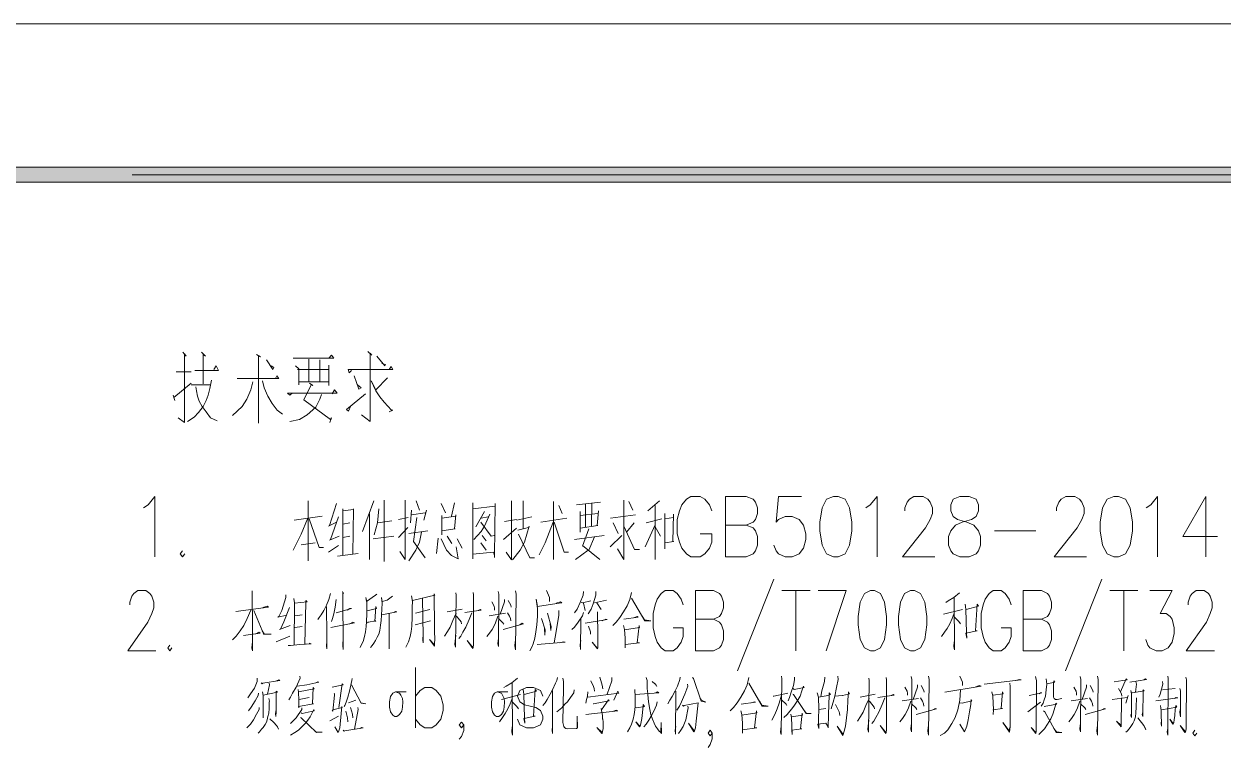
# Model space of a CAD drawing. Header units: millimetres. Extents: x 0 to 829, y 0 to 586.
# Drawn here: x 615 to 693.4, y 537.8 to 585.6 of the extents above; entities that cross this region are included whole.
import ezdxf

# ---------------------------------------------------------------- set-up
doc = ezdxf.new("R2010")
doc.units = ezdxf.units.MM

msp = doc.modelspace()

# ---------------------------------------------------------------- hatches: boundary and pattern name
h = msp.add_hatch(color=0)
h.dxf.hatch_style = 2
h.paths.add_polyline_path([(819.788528, 576.266028), (818.80075, 575.281778), (25.142472, 575.281778), (24.154694, 576.266028)])

# ---------------------------------------------------------------- linework, layer by layer
at = {"color": 0, "lineweight": 0}
for points in [[(0, 0), (0, 585.632278), (829.154778, 585.632278), (829.154778, 0)], [(819.788528, 576.266028), (818.80075, 575.281778), (25.142472, 575.281778), (24.154694, 576.266028)], [(667.903583, 554.743056), (667.452028, 554.556083), (667.152167, 553.991639), (667.000472, 553.05325), (667.000472, 552.492333), (667.152167, 551.550417), (667.452028, 550.9895), (667.903583, 550.799), (668.203444, 550.799), (668.655, 550.9895), (668.954861, 551.550417), (669.103028, 552.492333), (669.103028, 553.05325), (668.954861, 553.991639), (668.655, 554.556083), (668.203444, 554.743056)], [(676.165639, 554.743056), (675.714083, 554.556083), (675.565917, 554.182139), (675.565917, 553.804667), (675.714083, 553.430722), (676.013944, 553.240222), (676.617194, 553.05325), (677.06875, 552.866278), (677.368611, 552.492333), (677.516778, 552.114861), (677.516778, 551.550417), (677.368611, 551.176472), (677.216917, 550.9895), (676.765361, 550.799), (676.165639, 550.799), (675.714083, 550.9895), (675.565917, 551.176472), (675.414222, 551.550417), (675.414222, 552.114861), (675.565917, 552.492333), (675.865778, 552.866278), (676.317333, 553.05325), (676.917056, 553.240222), (677.216917, 553.430722), (677.368611, 553.804667), (677.368611, 554.182139), (677.216917, 554.556083), (676.765361, 554.743056)], [(686.230389, 554.743056), (685.778833, 554.556083), (685.478972, 553.991639), (685.330806, 553.05325), (685.330806, 552.492333), (685.478972, 551.550417), (685.778833, 550.9895), (686.230389, 550.799), (686.53025, 550.799), (686.981806, 550.9895), (687.281667, 551.550417), (687.433361, 552.492333), (687.433361, 553.05325), (687.281667, 553.991639), (686.981806, 554.556083), (686.53025, 554.743056)], [(670.313056, 548.587083), (669.917944, 548.400111), (669.653361, 547.835667), (669.522833, 546.897278), (669.522833, 546.336361), (669.653361, 545.394444), (669.917944, 544.833528), (670.313056, 544.643028), (670.574111, 544.643028), (670.969222, 544.833528), (671.233806, 545.394444), (671.364333, 546.336361), (671.364333, 546.897278), (671.233806, 547.835667), (670.969222, 548.400111), (670.574111, 548.587083)], [(672.94125, 548.587083), (672.546139, 548.400111), (672.285083, 547.835667), (672.151028, 546.897278), (672.151028, 546.336361), (672.285083, 545.394444), (672.546139, 544.833528), (672.94125, 544.643028), (673.205833, 544.643028), (673.597417, 544.833528), (673.862, 545.394444), (673.992528, 546.336361), (673.992528, 546.897278), (673.862, 547.835667), (673.597417, 548.400111), (673.205833, 548.587083)]]:
    msp.add_lwpolyline(points, close=True, dxfattribs=at)
for points in [[(622.070694, 575.772139), (769.958667, 575.772139)], [(625.383278, 564.16575), (625.605528, 563.918806), (625.492639, 564.066972), (625.492639, 559.579639), (625.086944, 559.875972)], [(626.603889, 564.16575), (626.861417, 563.918806), (626.71325, 564.017583), (626.71325, 562.094944)], [(637.472972, 564.215139), (637.7305, 563.968194), (637.621139, 564.116361), (637.621139, 559.629028), (637.067278, 560.073528)], [(630.188111, 564.017583), (630.449167, 563.869417), (630.336278, 563.918806), (630.336278, 559.53025), (630.336278, 562.440667), (628.932222, 562.440667), (631.66625, 562.440667), (631.521611, 562.634694), (631.447528, 562.440667)], [(630.854861, 563.671861), (631.260556, 563.029806), (631.334639, 563.177972), (631.151194, 563.27675)], [(632.590528, 563.770639), (635.254, 563.770639), (635.105833, 563.968194), (634.922389, 563.770639)], [(632.738694, 563.27675), (632.960944, 563.079194), (632.960944, 562.045556), (632.960944, 562.243111), (634.922389, 562.243111), (634.922389, 561.996167), (634.922389, 563.326139), (634.922389, 563.029806), (632.886861, 563.029806), (633.627694, 563.029806), (633.627694, 563.72125), (633.627694, 562.243111), (634.329722, 562.243111), (634.329722, 563.671861)], [(638.065639, 563.918806), (638.580694, 563.27675), (638.6195, 563.375528), (638.39725, 563.424917)], [(624.938778, 562.881639), (625.937139, 562.881639)], [(626.159389, 562.980417), (627.711611, 562.980417), (627.563444, 563.27675), (627.415278, 563.029806)], [(636.400528, 562.980417), (636.252361, 562.83225), (636.178278, 563.029806), (639.099278, 563.029806), (638.989917, 563.227361), (638.877028, 563.029806)], [(636.583972, 562.634694), (636.880306, 561.749222), (637.028472, 561.848), (636.806222, 562.045556)], [(624.755333, 561.354111), (624.864694, 561.008389), (624.790611, 561.205944), (625.937139, 562.144333)], [(627.267111, 562.341889), (627.15775, 561.798611), (627.044861, 561.354111), (626.900222, 561.008389), (626.71325, 560.616806), (626.416917, 560.221694), (626.120583, 559.925361), (625.679611, 559.629028)], [(625.937139, 562.045556), (627.193028, 562.045556)], [(626.233472, 561.897389), (626.26875, 561.650444), (626.342833, 561.304722), (626.455722, 560.959), (626.639167, 560.616806), (626.900222, 560.271083), (627.193028, 559.875972), (627.637528, 559.678417)], [(629.965861, 562.243111), (629.817694, 561.699833), (629.560167, 561.107167), (629.263833, 560.616806), (628.635889, 560.024139)], [(630.597333, 562.2925), (630.706694, 561.848), (630.928944, 561.304722), (631.225278, 560.810833), (631.556889, 560.369861), (631.8885, 560.122917)], [(633.662972, 562.144333), (633.885222, 561.996167), (633.775861, 562.045556), (633.296083, 561.057778), (635.03175, 559.777194), (635.105833, 559.875972), (634.996472, 559.579639)], [(638.767667, 562.490056), (637.991556, 561.699833), (637.695222, 562.2925), (637.991556, 561.650444), (638.249083, 561.255333), (638.545417, 560.909611), (639.025194, 560.369861), (639.099278, 560.369861), (638.877028, 560.271083)], [(632.519972, 561.502278), (632.371806, 561.354111), (632.223639, 561.502278), (635.47625, 561.502278), (635.292806, 561.699833), (635.144639, 561.452889)], [(634.439083, 561.4035), (634.329722, 561.107167), (634.072194, 560.567417), (633.514806, 560.073528), (632.99975, 559.777194), (632.371806, 559.629028)], [(636.361722, 560.666194), (636.217083, 560.320472), (636.068917, 560.41925), (637.324806, 561.452889)], [(622.808, 553.991639), (623.111389, 554.182139), (623.559417, 554.743056), (623.559417, 550.799)], [(633.57125, 554.453778), (633.57125, 550.537944)], [(635.416278, 554.280917), (634.964722, 552.845111)], [(637.853972, 554.453778), (637.120194, 552.453528)], [(638.548944, 554.496111), (638.548944, 550.495611)], [(639.907139, 554.496111), (639.907139, 550.626139), (639.557889, 551.14825)], [(640.637389, 554.453778), (640.845528, 553.847)], [(642.27075, 554.280917), (642.549444, 553.670611)], [(643.142111, 554.32325), (642.933972, 553.455417)], [(644.323917, 554.32325), (644.323917, 550.668472)], [(644.323917, 554.280917), (644.323917, 550.844861)], [(645.787944, 554.108056), (644.323917, 553.931667)], [(645.752667, 550.887194), (645.787944, 554.280917)], [(646.863917, 554.453778), (646.863917, 550.583806), (646.518194, 551.105917)], [(647.629444, 554.453778), (647.629444, 552.626389)], [(649.615583, 550.626139), (649.615583, 554.411444)], [(649.961306, 554.150389), (650.169444, 553.628278)], [(651.111361, 554.192722), (652.677694, 554.365583)], [(651.7005, 552.756917), (651.7005, 554.235056)], [(652.120306, 554.280917), (652.085028, 552.802778)], [(654.20875, 554.496111), (654.20875, 550.626139), (653.788944, 551.321111)], [(654.519194, 554.411444), (654.797889, 553.847)], [(655.771556, 553.801139), (656.537083, 554.453778)], [(656.258389, 554.150389), (656.258389, 550.626139)], [(659.941389, 553.804667), (659.789694, 554.182139), (659.489833, 554.556083), (659.189972, 554.743056), (658.586722, 554.743056), (658.286861, 554.556083), (657.987, 554.182139), (657.835306, 553.804667), (657.687139, 553.240222), (657.687139, 552.301833), (657.835306, 551.740917), (657.987, 551.363444), (658.286861, 550.9895), (658.586722, 550.799), (659.189972, 550.799), (659.489833, 550.9895), (659.789694, 551.363444), (659.941389, 551.740917), (659.941389, 552.301833), (659.189972, 552.301833)], [(660.840972, 550.799), (660.840972, 554.743056), (662.192111, 554.743056), (662.643667, 554.556083), (662.795361, 554.369111), (662.943528, 553.991639), (662.943528, 553.617694), (662.795361, 553.240222), (662.643667, 553.05325), (662.192111, 552.866278)], [(665.801028, 554.743056), (664.298194, 554.743056), (664.1465, 553.05325), (664.298194, 553.240222), (664.746222, 553.430722), (665.197778, 553.430722), (665.649333, 553.240222), (665.949194, 552.866278), (666.100889, 552.301833), (666.100889, 551.927889), (665.949194, 551.363444), (665.649333, 550.9895), (665.197778, 550.799), (664.746222, 550.799), (664.298194, 550.9895), (664.1465, 551.176472), (663.998333, 551.550417)], [(670.006139, 553.991639), (670.306, 554.182139), (670.757556, 554.743056), (670.757556, 550.799)], [(672.56025, 553.804667), (672.56025, 553.991639), (672.711944, 554.369111), (672.860111, 554.556083), (673.159972, 554.743056), (673.763222, 554.743056), (674.063083, 554.556083), (674.21125, 554.369111), (674.362944, 553.991639), (674.362944, 553.617694), (674.21125, 553.240222), (673.911389, 552.679306), (672.408556, 550.799), (674.514639, 550.799)], [(682.476833, 553.804667), (682.476833, 553.991639), (682.625, 554.369111), (682.776694, 554.556083), (683.076556, 554.743056), (683.676278, 554.743056), (683.976139, 554.556083), (684.127833, 554.369111), (684.279528, 553.991639), (684.279528, 553.617694), (684.127833, 553.240222), (683.827972, 552.679306), (682.325139, 550.799), (684.427694, 550.799)], [(688.332944, 553.991639), (688.636333, 554.182139), (689.084361, 554.743056), (689.084361, 550.799)], [(692.241722, 554.743056), (690.738889, 552.114861), (692.993139, 552.114861)], [(692.241722, 554.743056), (692.241722, 550.799)], [(633.535972, 553.279028), (633.119694, 552.280667), (632.597583, 551.236444)], [(632.668139, 553.194361), (634.477889, 553.455417)], [(633.641806, 553.279028), (634.3015, 551.409306), (634.580194, 551.409306)], [(635.557389, 553.409556), (635.035278, 551.931417)], [(635.832556, 553.931667), (635.832556, 550.887194)], [(636.531056, 553.889333), (635.832556, 553.801139)], [(636.495778, 550.975389), (636.531056, 553.931667)], [(637.575278, 553.628278), (637.575278, 550.626139)], [(638.199694, 553.931667), (638.097389, 553.017972), (637.885722, 552.234806)], [(639.487333, 553.236694), (640.115278, 553.367222)], [(640.323417, 553.847), (640.252861, 553.017972)], [(640.323417, 553.540083), (641.226528, 553.670611)], [(640.672667, 553.367222), (640.461, 551.800889), (641.226528, 550.714333)], [(641.297083, 553.847), (641.124222, 553.194361)], [(642.306028, 553.49775), (642.306028, 552.234806)], [(642.306028, 553.324889), (643.212667, 553.455417)], [(643.212667, 553.540083), (643.142111, 552.626389)], [(645.089444, 553.758806), (644.532056, 552.756917)], [(644.881306, 552.453528), (645.089444, 552.802778), (645.438694, 553.585944)], [(644.881306, 553.324889), (645.332861, 553.409556)], [(646.412361, 553.106167), (647.177889, 553.236694)], [(647.213167, 553.194361), (648.186833, 553.409556)], [(648.7795, 553.063833), (650.483417, 553.324889)], [(651.354778, 553.758806), (651.354778, 552.411194)], [(651.354778, 553.49775), (652.501306, 553.628278)], [(652.536583, 553.801139), (652.466028, 552.845111)], [(653.337389, 553.324889), (654.974278, 553.540083)], [(656.678194, 553.279028), (655.66925, 553.017972)], [(656.886333, 553.628278), (656.886333, 551.321111)], [(657.443722, 553.367222), (656.886333, 553.279028)], [(657.408444, 551.800889), (657.443722, 553.585944)], [(634.894167, 552.802778), (635.416278, 553.063833)], [(635.832556, 552.933306), (636.287639, 553.017972)], [(638.129139, 553.017972), (639.035778, 553.1485)], [(639.487333, 552.061944), (640.08, 552.714583)], [(640.150556, 552.323), (641.402917, 552.495861)], [(640.983111, 552.411194), (640.845528, 551.758556), (640.602111, 551.236444), (640.150556, 550.537944)], [(643.177389, 552.626389), (642.306028, 552.495861)], [(644.394472, 551.931417), (644.881306, 552.453528)], [(644.846028, 553.063833), (645.541, 552.150139), (645.717389, 552.192472)], [(646.341806, 551.931417), (647.177889, 552.67225)], [(648.013972, 552.802778), (647.7, 551.758556), (647.421306, 551.236444), (646.934472, 550.583806)], [(647.283722, 552.541722), (647.978694, 552.714583)], [(649.580306, 553.063833), (649.058194, 551.712694), (648.673667, 550.929528)], [(650.310556, 551.105917), (649.647333, 553.063833)], [(652.501306, 552.845111), (651.354778, 552.67225)], [(651.912167, 552.626389), (651.492361, 551.4975)], [(653.824222, 552.323), (653.51025, 553.017972)], [(654.20875, 552.802778), (654.903722, 551.278778), (655.217694, 551.278778)], [(654.868444, 553.017972), (654.381611, 552.411194)], [(655.598694, 551.451639), (656.258389, 552.887444)], [(656.258389, 552.756917), (656.607639, 552.150139)], [(660.840972, 552.866278), (662.192111, 552.866278), (662.643667, 552.679306), (662.795361, 552.492333), (662.943528, 552.114861), (662.943528, 551.550417), (662.795361, 551.176472), (662.643667, 550.9895), (662.192111, 550.799), (660.840972, 550.799)], [(678.419889, 552.492333), (681.122167, 552.492333)], [(633.119694, 551.582167), (634.026333, 551.712694)], [(635.589139, 552.150139), (634.964722, 551.889083)], [(636.287639, 552.150139), (635.832556, 552.061944)], [(637.818694, 551.97375), (639.173361, 552.150139)], [(642.062611, 552.019611), (641.956778, 551.017722)], [(642.27075, 551.97375), (642.62, 551.236444), (642.933972, 550.887194), (643.385528, 550.668472), (643.244417, 551.451639)], [(642.655278, 552.150139), (642.96925, 551.670361)], [(643.314972, 551.97375), (643.628944, 551.366972)], [(644.846028, 551.712694), (645.195278, 551.236444)], [(644.951861, 552.192472), (645.195278, 551.843222)], [(647.319, 552.280667), (648.04925, 550.714333), (648.359694, 550.714333)], [(650.97025, 551.931417), (652.921111, 552.192472)], [(652.293167, 552.104278), (651.912167, 551.236444)], [(653.302111, 551.451639), (654.067639, 552.192472)], [(656.886333, 551.712694), (657.479, 551.800889)], [(625.362111, 551.176472), (625.213944, 550.9895), (625.362111, 550.799), (625.513806, 550.9895)], [(634.894167, 551.105917), (635.557389, 551.539833)], [(635.486833, 550.844861), (636.845028, 551.017722)], [(644.323917, 550.975389), (645.682111, 551.105917)], [(645.752667, 550.756667), (645.752667, 550.887194), (645.682111, 551.105917)], [(650.310556, 551.105917), (650.58925, 551.105917)], [(651.876889, 551.236444), (651.040806, 550.626139)], [(651.492361, 551.539833), (652.642417, 550.626139)], [(664.001861, 549.3385), (661.634722, 543.330694)], [(685.429583, 549.3385), (683.062444, 543.330694)], [(621.915472, 547.648694), (621.915472, 547.835667), (622.046, 548.213139), (622.176528, 548.400111), (622.441111, 548.587083), (622.96675, 548.587083), (623.231333, 548.400111), (623.361861, 548.213139), (623.492389, 547.835667), (623.492389, 547.461722), (623.361861, 547.08425), (623.097278, 546.523333), (621.784944, 544.643028), (623.622917, 544.643028)], [(629.923528, 548.558861), (629.944694, 546.011806), (629.944694, 544.643028), (629.902361, 544.83), (629.944694, 545.235694)], [(635.811389, 548.527111), (635.878417, 548.403639), (635.836083, 548.463611), (635.85725, 544.738278), (635.836083, 545.016972), (635.85725, 545.482639)], [(645.9855, 548.527111), (646.027833, 548.340139), (646.006667, 544.92525), (645.964333, 545.108694), (646.006667, 545.482639)], [(647.117917, 548.558861), (647.16025, 548.340139), (647.117917, 544.706528), (647.072056, 544.985222), (647.117917, 545.359167)], [(649.139333, 548.587083), (649.333361, 548.121417), (649.354528, 547.874472)], [(651.5735, 548.527111), (651.548806, 548.276639), (651.354778, 547.810972), (651.16075, 547.377056), (650.984361, 547.130111)], [(652.377833, 548.527111), (652.377833, 548.276639), (652.201444, 547.71925), (652.070917, 547.377056), (651.876889, 547.066611)], [(658.085778, 547.648694), (657.95525, 548.026167), (657.694194, 548.400111), (657.429611, 548.587083), (656.903972, 548.587083), (656.639389, 548.400111), (656.378333, 548.026167), (656.247806, 547.648694), (656.11375, 547.08425), (656.11375, 546.145861), (656.247806, 545.584944), (656.378333, 545.207472), (656.639389, 544.833528), (656.903972, 544.643028), (657.429611, 544.643028), (657.694194, 544.833528), (657.95525, 545.207472), (658.085778, 545.584944), (658.085778, 546.145861), (657.429611, 546.145861)], [(658.876, 544.643028), (658.876, 548.587083), (660.057806, 548.587083), (660.452917, 548.400111), (660.583444, 548.213139), (660.7175, 547.835667), (660.7175, 547.461722), (660.583444, 547.08425), (660.452917, 546.897278), (660.057806, 546.710306)], [(664.5275, 548.587083), (666.369, 548.587083)], [(665.44825, 548.587083), (665.44825, 544.643028)], [(666.894639, 548.587083), (668.736139, 548.587083), (667.420278, 544.643028)], [(679.5135, 547.648694), (679.382972, 548.026167), (679.118389, 548.400111), (678.857333, 548.587083), (678.331694, 548.587083), (678.067111, 548.400111), (677.806056, 548.026167), (677.675528, 547.648694), (677.541472, 547.08425), (677.541472, 546.145861), (677.675528, 545.584944), (677.806056, 545.207472), (678.067111, 544.833528), (678.331694, 544.643028), (678.857333, 544.643028), (679.118389, 544.833528), (679.382972, 545.207472), (679.5135, 545.584944), (679.5135, 546.145861), (678.857333, 546.145861)], [(680.303722, 544.643028), (680.303722, 548.587083), (681.485528, 548.587083), (681.880639, 548.400111), (682.011167, 548.213139), (682.141694, 547.835667), (682.141694, 547.461722), (682.011167, 547.08425), (681.880639, 546.897278), (681.485528, 546.710306)], [(685.955222, 548.587083), (687.796722, 548.587083)], [(686.875972, 548.587083), (686.875972, 544.643028)], [(688.583417, 548.587083), (690.029806, 548.587083), (689.243111, 547.08425), (689.634694, 547.08425), (689.899278, 546.897278), (690.029806, 546.710306), (690.160333, 546.145861), (690.160333, 545.771917), (690.029806, 545.207472), (689.76875, 544.833528), (689.373639, 544.643028), (688.978528, 544.643028), (688.583417, 544.833528), (688.452889, 545.0205), (688.322361, 545.394444)], [(691.081083, 547.648694), (691.081083, 547.835667), (691.215139, 548.213139), (691.345667, 548.400111), (691.606722, 548.587083), (692.132361, 548.587083), (692.396944, 548.400111), (692.527472, 548.213139), (692.658, 547.835667), (692.658, 547.461722), (692.527472, 547.08425), (692.266417, 546.523333), (690.950556, 544.643028), (692.792056, 544.643028)], [(632.117806, 548.308389), (632.117806, 548.121417), (631.85675, 547.285333), (631.662722, 546.879639), (631.595694, 546.847889), (632.181306, 546.974889)], [(632.639917, 548.061444), (632.68225, 547.779222), (632.661083, 545.016972)], [(632.68225, 547.751), (633.50775, 547.842722), (633.423083, 547.934444), (633.423083, 547.779222), (633.356056, 545.108694)], [(635.03175, 548.403639), (634.922389, 547.997944), (634.770694, 547.624), (634.594306, 547.285333), (634.421444, 547.003111), (634.290917, 546.819667), (634.20625, 546.692667)], [(635.398639, 547.997944), (635.335139, 547.500528), (635.246944, 547.066611), (635.162278, 546.756167), (635.09525, 546.569194)], [(638.051528, 548.340139), (637.963333, 548.276639), (637.377722, 547.874472), (637.335389, 548.121417), (637.398889, 547.874472), (637.398889, 547.066611), (637.377722, 546.569194), (637.356556, 546.227), (637.314222, 545.888333), (637.247194, 545.577889), (637.159, 545.263917), (637.053167, 545.048722), (636.964972, 544.86175)], [(639.074583, 548.216667), (638.725333, 547.966194), (638.400778, 547.874472), (638.354917, 548.121417), (638.400778, 547.751), (638.379611, 547.377056), (638.354917, 546.974889), (638.33375, 546.632694), (638.291417, 546.32225), (638.249083, 545.980056), (638.182056, 545.733111), (638.072694, 545.546139), (637.963333, 545.327417), (637.8575, 545.140444), (637.748139, 544.985222), (637.638778, 544.86175)], [(640.334, 548.244889), (640.401028, 547.874472), (640.376333, 547.500528), (640.376333, 546.847889), (640.355167, 546.25875), (640.312833, 545.916556), (640.245806, 545.577889), (640.139972, 545.235694), (640.051778, 545.048722), (639.963583, 544.8935)], [(640.401028, 547.934444), (641.854472, 548.276639), (641.812139, 548.371889), (641.812139, 547.906222), (641.833306, 546.632694), (641.833306, 545.980056), (641.833306, 545.888333), (641.854472, 545.419139), (641.833306, 545.108694), (641.833306, 544.953472), (641.50875, 545.390917), (641.812139, 545.048722)], [(641.050139, 548.061444), (641.096, 545.606111), (641.096, 545.172194), (641.074833, 545.359167), (641.096, 545.733111)], [(643.226778, 548.431861), (643.247944, 548.276639), (643.202083, 544.8935), (643.15975, 545.080472), (643.226778, 545.669611)], [(644.355667, 548.463611), (644.376833, 548.308389), (644.376833, 545.048722), (644.355667, 544.86175), (644.3345, 544.79825), (643.964083, 545.327417), (644.3345, 544.86175)], [(645.57275, 547.842722), (645.724444, 547.564028), (645.745611, 547.440556), (645.745611, 547.313556)], [(646.39825, 547.997944), (646.39825, 547.842722), (646.116028, 547.034861)], [(646.638139, 547.934444), (646.811, 547.624), (646.832167, 547.500528)], [(649.788444, 547.751), (650.070667, 547.842722), (650.158861, 547.779222), (650.116528, 547.779222), (648.550194, 547.532278), (648.465528, 548.029694), (648.550194, 547.408806), (648.550194, 546.911389), (648.507861, 546.354), (648.440833, 545.888333), (648.377333, 545.482639), (648.267972, 545.108694), (648.158611, 544.83), (648.04925, 544.643028)], [(651.418278, 547.810972), (651.506472, 547.779222), (652.04975, 547.906222)], [(651.5735, 547.751), (651.679333, 547.285333)], [(652.289639, 547.779222), (653.072806, 547.966194)], [(652.441333, 547.779222), (652.723556, 547.345306)], [(654.702639, 548.463611), (654.593278, 547.997944), (654.420417, 547.595778), (654.180528, 547.190083), (653.940639, 546.819667), (653.70075, 546.509222), (653.485556, 546.2905)], [(654.702639, 548.089667), (655.570472, 546.600944), (655.962056, 546.600944), (655.549306, 546.664444), (655.397611, 546.911389)], [(676.130361, 548.431861), (675.759944, 548.121417), (675.389528, 547.906222), (675.237833, 547.810972)], [(675.781111, 548.121417), (675.802278, 544.706528), (675.759944, 544.92525), (675.781111, 545.235694)], [(629.835333, 547.313556), (629.595444, 546.756167), (629.38025, 546.2905), (629.140361, 545.948306), (628.858139, 545.606111), (628.61825, 545.359167)], [(628.836972, 547.221833), (630.988917, 547.500528), (630.900722, 547.564028), (630.6185, 547.468778)], [(630.032889, 547.285333), (630.682, 545.701361), (631.161778, 545.733111), (630.706694, 545.761333), (630.576167, 545.948306)], [(632.357694, 547.468778), (631.987278, 546.537444), (631.768556, 546.071778), (631.705056, 546.043556), (632.400028, 546.2905)], [(633.183194, 547.003111), (632.703417, 546.943139)], [(634.770694, 547.532278), (634.791861, 545.669611), (634.791861, 545.140444), (634.791861, 544.770028), (634.770694, 544.953472), (634.791861, 545.295667)], [(635.398639, 547.130111), (636.400528, 547.408806), (636.291167, 547.408806), (636.118306, 547.313556)], [(637.44475, 546.477472), (637.487083, 546.509222), (637.988028, 546.600944), (637.921, 546.569194), (637.988028, 547.532278), (638.030361, 547.408806), (637.420056, 547.253583)], [(638.379611, 547.003111), (639.356806, 547.190083), (639.289778, 547.221833), (639.183944, 547.158333)], [(638.877028, 547.066611), (638.877028, 544.770028), (638.855861, 544.92525), (638.877028, 545.172194)], [(641.529917, 547.345306), (640.595056, 547.098361)], [(643.247944, 547.098361), (643.029222, 546.632694), (642.856361, 546.198778), (642.6835, 545.916556), (642.485944, 545.606111)], [(642.658806, 547.190083), (643.639528, 547.377056)], [(643.269111, 546.911389), (643.5725, 546.537444), (643.593667, 546.413972)], [(644.267472, 547.130111), (644.094611, 546.692667), (643.875889, 546.198778), (643.681861, 545.856583), (643.551333, 545.606111), (643.420806, 545.450889)], [(643.812389, 547.158333), (644.877778, 547.313556), (644.81075, 547.345306), (644.680222, 547.285333)], [(645.964333, 546.911389), (645.791472, 546.413972), (645.593917, 546.043556), (645.421056, 545.793083), (645.248194, 545.577889)], [(645.399889, 546.943139), (646.465278, 547.098361)], [(646.595806, 547.130111), (646.726333, 546.911389), (646.789833, 546.756167), (646.811, 546.600944)], [(649.224, 547.098361), (649.442722, 546.227), (649.421556, 545.980056), (649.396861, 546.413972)], [(649.943667, 547.285333), (649.943667, 546.974889), (649.788444, 545.916556), (649.657917, 545.172194)], [(651.5735, 547.158333), (651.506472, 546.943139), (651.22425, 546.509222), (650.984361, 546.198778), (650.8115, 546.043556)], [(652.483667, 547.190083), (652.508361, 545.606111), (652.508361, 545.080472), (652.508361, 544.83), (652.483667, 544.770028), (652.137944, 545.203944), (652.483667, 544.79825)], [(675.781111, 547.098361), (675.650583, 546.756167), (675.498889, 546.413972), (675.326028, 546.103528), (675.149639, 545.856583), (674.955611, 545.577889)], [(676.324389, 547.345306), (675.086139, 547.034861)], [(676.49725, 547.6875), (676.543111, 547.377056), (676.585444, 545.824833), (676.606611, 545.482639), (676.543111, 545.793083), (677.280417, 545.948306), (677.171056, 545.948306), (677.280417, 547.6875), (677.368611, 547.564028), (676.564278, 547.345306)], [(632.703417, 546.167028), (633.183194, 546.227)], [(635.052917, 546.167028), (636.594556, 546.477472), (636.485194, 546.509222), (636.291167, 546.413972)], [(640.573889, 546.354), (641.57225, 546.600944)], [(646.006667, 546.756167), (646.288889, 546.477472), (646.355917, 546.382222)], [(646.313583, 546.043556), (647.6365, 546.413972), (647.551833, 546.445722), (647.400139, 546.354)], [(648.81125, 546.756167), (649.051139, 546.011806), (649.029972, 545.669611), (649.008806, 546.103528)], [(651.397111, 546.724417), (651.375944, 544.738278), (651.354778, 545.048722), (651.397111, 545.327417)], [(651.679333, 546.445722), (653.115139, 546.692667), (653.026944, 546.724417), (652.790583, 546.600944)], [(651.898056, 546.25875), (652.028583, 545.888333), (652.028583, 545.733111)], [(654.180528, 546.2905), (654.244028, 546.043556), (654.289889, 545.482639), (654.289889, 544.83), (654.289889, 545.048722), (655.22475, 545.172194), (655.073056, 545.172194), (655.203583, 546.2905), (655.22475, 546.167028), (654.244028, 546.011806)], [(654.201694, 546.724417), (655.136556, 546.847889), (655.073056, 546.879639), (654.896667, 546.819667)], [(658.876, 546.710306), (660.057806, 546.710306), (660.452917, 546.523333), (660.583444, 546.336361), (660.7175, 545.958889), (660.7175, 545.394444), (660.583444, 545.0205), (660.452917, 544.833528), (660.057806, 544.643028), (658.876, 544.643028)], [(675.802278, 546.847889), (676.0845, 546.569194), (676.193861, 546.413972)], [(680.303722, 546.710306), (681.485528, 546.710306), (681.880639, 546.523333), (682.011167, 546.336361), (682.141694, 545.958889), (682.141694, 545.394444), (682.011167, 545.0205), (681.880639, 544.833528), (681.485528, 544.643028), (680.303722, 544.643028)], [(629.355556, 545.637861), (630.445639, 545.793083), (630.357444, 545.856583), (630.159889, 545.761333)], [(631.486333, 545.235694), (632.378861, 545.606111)], [(624.543667, 545.0205), (624.413139, 544.833528), (624.543667, 544.643028), (624.674194, 544.833528)], [(632.2695, 544.985222), (632.421194, 544.985222), (633.0315, 545.048722), (633.768806, 545.108694), (633.659444, 545.140444), (633.638278, 545.108694), (633.486583, 545.080472)], [(648.529028, 545.048722), (650.377583, 545.203944), (650.268222, 545.235694), (650.007167, 545.172194)], [(633.035028, 542.992028), (633.056194, 542.865028), (632.795139, 542.275889), (632.55525, 541.873722), (632.424722, 541.62325), (632.318889, 541.436278)], [(640.595056, 539.615944), (640.595056, 543.56)], [(664.499278, 542.992028), (664.520444, 542.805056), (664.474583, 539.171444), (664.43225, 539.326667), (664.474583, 539.728833)], [(668.192861, 542.992028), (668.214028, 542.773306), (668.104667, 542.244139), (667.998833, 541.68675), (667.889472, 541.281056), (667.801278, 541.002361), (667.758944, 540.847139)], [(674.105417, 542.992028), (674.14775, 542.773306), (674.105417, 539.139694), (674.063083, 539.418389), (674.105417, 539.792333)], [(676.148, 542.992028), (676.324389, 542.586333), (676.324389, 542.367611)], [(685.147361, 542.992028), (685.189694, 542.773306), (685.147361, 539.139694), (685.105028, 539.418389), (685.147361, 539.792333)], [(689.754639, 542.992028), (689.779333, 542.836806), (689.754639, 539.139694), (689.712306, 539.358417), (689.754639, 539.573611)], [(630.230444, 542.865028), (630.230444, 542.836806), (630.251611, 542.649833), (630.057583, 542.212389), (629.796528, 541.841972), (629.623667, 541.563278)], [(630.4915, 542.554583), (630.558528, 542.494611), (630.600861, 542.522833), (631.72975, 542.709806), (631.66625, 542.741556), (631.514556, 542.681583)], [(631.034778, 542.522833), (631.055944, 542.431111), (630.925417, 541.810222)], [(632.862167, 542.339389), (633.490111, 542.431111), (634.273278, 542.586333), (634.209778, 542.618083), (634.07925, 542.554583)], [(632.925667, 542.120667), (632.946833, 541.933694), (632.968, 541.408056), (632.968, 540.910639), (632.946833, 541.002361), (633.927556, 541.189333), (633.860528, 541.189333), (633.902861, 542.244139), (633.969889, 542.152417), (632.946833, 541.965444)], [(635.144639, 542.275889), (635.860778, 542.431111), (635.79375, 542.494611), (635.578556, 540.942389)], [(636.446389, 542.836806), (636.425222, 542.709806), (636.273528, 541.997194), (636.164167, 541.62325), (636.054806, 541.281056), (635.970139, 541.065861), (635.924278, 541.002361)], [(636.404056, 542.431111), (637.035528, 541.221083), (637.338917, 541.189333), (637.010833, 541.252833)], [(640.595056, 541.679694), (640.894917, 542.057167), (641.198306, 542.244139), (641.646333, 542.244139), (641.946194, 542.057167), (642.249583, 541.679694), (642.39775, 541.118778), (642.39775, 540.741306), (642.249583, 540.180389), (641.946194, 539.802917), (641.646333, 539.615944), (641.198306, 539.615944), (640.894917, 539.802917), (640.595056, 540.180389)], [(647.251972, 542.865028), (646.881556, 542.554583), (646.511139, 542.339389), (646.359444, 542.244139)], [(646.902722, 542.554583), (646.923889, 539.139694), (646.881556, 539.358417), (646.902722, 539.668861)], [(648.902972, 541.679694), (648.751278, 542.057167), (648.299722, 542.244139), (647.851694, 542.244139), (647.400139, 542.057167), (647.248444, 541.679694), (647.400139, 541.30575), (647.7, 541.118778), (648.451417, 540.931806), (648.751278, 540.741306), (648.902972, 540.367361), (648.902972, 540.180389), (648.751278, 539.802917), (648.299722, 539.615944), (647.851694, 539.615944), (647.400139, 539.802917), (647.248444, 540.180389)], [(649.859, 542.896778), (649.816667, 542.709806), (649.728472, 542.522833), (649.534444, 542.088917), (649.379222, 541.810222), (649.185194, 541.468028), (649.054667, 541.252833), (648.902972, 541.065861)], [(650.20825, 542.865028), (650.250583, 542.649833), (650.250583, 542.307639), (650.250583, 542.244139), (650.20825, 539.947556), (650.250583, 539.792333), (650.27175, 539.697083), (650.314083, 539.637111), (650.402278, 539.573611), (650.511639, 539.541861), (651.118417, 539.573611), (651.164278, 539.605361), (651.143111, 540.381472), (651.143111, 539.605361)], [(652.053278, 542.681583), (652.229667, 542.307639), (652.272, 542.184167), (652.293167, 541.997194)], [(652.642417, 542.928528), (652.74825, 542.554583), (652.794111, 542.399361), (652.836444, 542.152417)], [(653.422056, 542.896778), (653.422056, 542.681583), (653.118667, 541.810222)], [(655.662194, 542.896778), (655.729222, 542.709806), (655.729222, 542.184167), (655.771556, 541.841972), (655.792722, 541.499778), (655.835056, 541.189333), (655.902083, 540.815389), (655.965583, 540.476722), (656.074944, 540.166278), (656.184306, 539.915806), (656.2725, 539.728833), (656.403028, 539.541861), (656.508861, 539.386639), (656.618222, 539.294917), (656.664083, 539.231417), (656.639389, 539.947556), (656.618222, 539.294917)], [(656.053778, 542.649833), (656.226639, 542.494611), (656.247806, 542.494611), (656.314833, 542.399361), (656.357167, 542.307639)], [(657.881167, 542.928528), (657.856472, 542.773306), (657.704778, 542.339389), (657.553083, 542.028944), (657.359056, 541.655), (657.207361, 541.408056), (657.076833, 541.189333)], [(658.357417, 542.462861), (658.378583, 542.339389), (658.184556, 541.810222), (658.096361, 541.62325), (657.965833, 541.312806), (657.835306, 541.034111), (657.662444, 540.755417)], [(658.6855, 542.896778), (658.749, 542.836806), (659.249944, 541.344556), (659.553333, 541.281056), (659.271111, 541.408056), (659.182917, 541.531528)], [(662.3685, 542.896778), (662.259139, 542.431111), (662.086278, 542.028944), (661.846389, 541.62325), (661.6065, 541.252833), (661.366611, 540.942389), (661.151417, 540.723667)], [(662.3685, 542.522833), (663.236333, 541.034111), (663.627917, 541.034111), (663.215167, 541.097611), (663.063472, 541.344556)], [(665.25775, 542.184167), (665.324778, 542.120667), (665.977417, 542.244139), (665.931556, 542.339389), (665.825722, 542.028944), (665.716361, 541.68675), (665.585833, 541.468028), (665.476472, 541.281056), (665.345944, 541.097611), (665.173083, 540.847139), (665.042556, 540.691917), (664.866167, 540.476722), (664.650972, 540.28975)], [(665.345944, 542.928528), (665.345944, 542.741556), (665.278917, 542.367611), (665.127222, 541.933694), (665.021389, 541.5915), (664.933194, 541.376306)], [(667.346194, 542.928528), (667.303861, 542.649833), (667.148639, 542.028944), (667.063972, 541.655)], [(670.214278, 542.865028), (670.235444, 542.709806), (670.193111, 539.326667), (670.150778, 539.513639), (670.214278, 540.102778)], [(671.346694, 542.896778), (671.367861, 542.741556), (671.367861, 539.481889), (671.346694, 539.294917), (671.322, 539.231417), (670.955111, 539.760583), (671.322, 539.294917)], [(672.563778, 542.275889), (672.715472, 541.997194), (672.736639, 541.873722), (672.736639, 541.746722)], [(672.976528, 542.960278), (673.018861, 542.773306), (672.997694, 539.358417), (672.955361, 539.541861), (672.997694, 539.915806)], [(673.389278, 542.431111), (673.389278, 542.275889), (673.107056, 541.468028)], [(673.629167, 542.367611), (673.802028, 542.057167), (673.823194, 541.933694)], [(675.170806, 541.933694), (677.541472, 542.339389), (677.410944, 542.367611), (677.149889, 542.275889)], [(677.756667, 542.462861), (680.169667, 542.741556), (680.127333, 542.741556), (680.085, 542.773306), (679.778083, 542.709806)], [(679.432361, 542.522833), (679.453528, 542.307639), (679.453528, 540.039278), (679.453528, 539.979306), (679.453528, 539.668861), (679.411194, 539.326667), (678.97375, 539.947556), (679.3865, 539.418389), (679.411194, 539.513639), (679.432361, 539.637111)], [(681.104528, 542.960278), (681.171556, 542.681583), (681.146861, 539.386639), (681.125694, 539.231417), (680.822306, 539.637111), (681.125694, 539.294917), (681.146861, 539.418389)], [(681.7995, 542.805056), (681.845361, 542.462861), (681.7995, 542.088917), (681.757167, 541.68675), (681.668972, 541.436278), (681.605472, 541.221083), (681.474944, 541.034111)], [(681.866528, 542.494611), (682.363944, 542.586333), (682.300444, 542.681583), (682.279278, 542.462861), (682.279278, 542.028944), (682.279278, 541.62325), (682.321611, 541.531528), (682.409806, 541.468028), (682.519167, 541.468028), (682.822556, 541.531528)], [(683.605722, 542.275889), (683.757417, 541.997194), (683.778583, 541.873722), (683.778583, 541.746722)], [(684.018472, 542.960278), (684.060806, 542.773306), (684.039639, 539.358417), (683.997306, 539.541861), (684.039639, 539.915806)], [(684.431222, 542.431111), (684.431222, 542.275889), (684.149, 541.468028)], [(684.671111, 542.367611), (684.843972, 542.057167), (684.865139, 541.933694)], [(686.233917, 542.618083), (687.084111, 542.741556), (687.03825, 542.805056), (686.667833, 541.965444)], [(687.256972, 542.586333), (688.364694, 542.773306), (688.301194, 542.805056), (688.191833, 542.741556)], [(687.669722, 542.649833), (687.712056, 542.462861), (687.627389, 541.933694)], [(689.408917, 542.649833), (689.430083, 542.462861), (689.257222, 541.810222), (689.169028, 541.62325)], [(690.929389, 542.928528), (690.971722, 542.741556), (690.950556, 539.760583), (690.950556, 539.573611), (690.929389, 539.418389), (690.908222, 539.358417), (690.865889, 539.294917), (690.558972, 539.760583), (690.908222, 539.358417)], [(630.318639, 541.873722), (630.297472, 541.7185), (630.099917, 541.376306), (629.838861, 540.970611), (629.666, 540.723667)], [(630.992444, 541.531528), (631.055944, 541.344556), (631.034778, 541.281056), (631.034778, 540.878889), (630.992444, 540.568444), (630.946583, 540.349722), (630.90425, 540.134528), (630.84075, 539.979306), (630.773722, 539.824083), (630.643194, 539.637111), (630.533833, 539.513639), (630.403306, 539.358417), (630.297472, 539.263167)], [(630.579694, 541.965444), (630.622028, 541.7185), (630.643194, 540.258), (630.622028, 540.504944), (630.622028, 540.691917)], [(630.643194, 541.746722), (631.578056, 541.933694), (631.489861, 541.997194), (631.489861, 541.841972), (631.489861, 540.660167), (631.468694, 540.349722), (631.447528, 540.536694), (631.489861, 540.787167)], [(633.641806, 541.5915), (632.992694, 541.468028)], [(635.275167, 541.873722), (635.296333, 541.841972), (635.296333, 541.746722), (635.186972, 540.691917), (635.144639, 540.755417), (635.275167, 540.815389), (635.79375, 540.942389), (635.772583, 541.002361), (635.663222, 539.852306), (635.642056, 539.605361), (635.578556, 539.418389), (635.536222, 539.294917), (635.3175, 539.668861)], [(638.961694, 541.658528), (638.891139, 541.312806)], [(639.099278, 541.87725), (638.961694, 541.658528)], [(639.272139, 541.965444), (639.099278, 541.87725)], [(639.970639, 541.965444), (639.272139, 541.965444)], [(639.727222, 541.528), (639.621389, 541.746722), (639.550833, 541.87725), (639.377972, 541.919583)], [(639.758972, 541.312806), (639.727222, 541.528)], [(645.615083, 541.658528), (645.544528, 541.312806)], [(645.752667, 541.87725), (645.615083, 541.658528)], [(645.925528, 541.965444), (645.752667, 541.87725)], [(646.624028, 541.965444), (645.925528, 541.965444)], [(646.380611, 541.528), (646.274778, 541.746722), (646.204222, 541.87725), (646.031361, 541.919583)], [(646.902722, 541.531528), (646.772194, 541.189333), (646.6205, 540.847139), (646.447639, 540.536694), (646.27125, 540.28975), (646.077222, 540.011056)], [(647.446, 541.778472), (646.20775, 541.468028)], [(646.412361, 541.312806), (646.380611, 541.528)], [(647.618861, 542.120667), (647.664722, 541.810222), (647.707056, 540.258), (647.728222, 539.915806), (647.664722, 540.22625), (648.402028, 540.381472), (648.292667, 540.381472), (648.402028, 542.120667), (648.490222, 541.997194), (647.685889, 541.778472)], [(649.534444, 542.057167), (649.534444, 539.231417), (649.50975, 539.450139), (649.534444, 539.697083)], [(650.945556, 542.088917), (650.924389, 541.901944), (650.705667, 541.5915), (650.511639, 541.312806), (650.338778, 541.157583), (650.141222, 540.910639), (649.816667, 540.660167)], [(651.838083, 541.965444), (651.816917, 541.68675), (651.771056, 541.468028), (651.707556, 541.221083)], [(651.838083, 541.62325), (653.880667, 541.873722), (653.813639, 541.997194), (653.552583, 541.408056)], [(652.204972, 541.189333), (652.229667, 541.189333), (653.249194, 541.376306), (653.206861, 541.436278), (652.74825, 540.787167), (652.727083, 540.878889), (652.772944, 540.631944), (652.815278, 540.413222), (652.815278, 540.166278), (652.836444, 540.1945), (652.857611, 539.979306), (652.857611, 539.760583), (652.857611, 539.541861), (652.815278, 539.386639), (652.794111, 539.263167), (652.772944, 539.231417), (652.444861, 539.637111), (652.794111, 539.294917), (652.815278, 539.326667)], [(654.924889, 542.120667), (654.946056, 541.62325), (654.946056, 541.125833), (654.946056, 541.034111), (654.924889, 540.787167), (654.879028, 540.476722), (654.815528, 540.166278), (654.706167, 539.852306), (654.596806, 539.605361), (654.445111, 539.358417)], [(654.946056, 541.778472), (656.487694, 541.901944), (656.403028, 541.965444), (656.293667, 541.901944), (656.403028, 541.965444)], [(657.598944, 541.997194), (657.57425, 539.203194), (657.553083, 539.450139), (657.598944, 539.697083)], [(664.499278, 541.746722), (664.347583, 541.221083), (664.217056, 540.847139), (664.061833, 540.476722), (663.867806, 540.102778)], [(663.956, 541.68675), (663.998333, 541.68675), (664.912028, 541.873722)], [(664.499278, 541.436278), (664.802667, 541.157583), (664.845, 541.065861)], [(665.236583, 541.810222), (665.278917, 541.778472), (666.107944, 540.536694), (666.4325, 540.536694), (666.107944, 540.568444), (665.998583, 540.723667)], [(666.84525, 541.901944), (666.912278, 541.62325), (666.933444, 540.847139), (666.912278, 540.1945), (666.933444, 539.573611), (666.887583, 539.852306), (667.409694, 539.915806), (667.540222, 539.728833), (667.561389, 539.605361), (667.586083, 540.476722), (667.628417, 541.746722), (667.628417, 541.901944), (667.716611, 541.778472), (667.540222, 541.7185), (666.933444, 541.62325)], [(667.998833, 541.68675), (668.475083, 541.7185), (668.49625, 541.7185), (668.887833, 541.810222), (668.954861, 541.841972), (668.887833, 541.965444), (668.8455, 541.408056), (668.824333, 540.815389), (668.757306, 540.258), (668.693806, 539.728833), (668.605611, 539.386639), (668.520944, 539.107944), (668.150528, 539.728833), (668.542111, 539.171444)], [(670.235444, 541.531528), (670.02025, 541.065861), (669.843861, 540.631944), (669.671, 540.349722), (669.476972, 540.039278)], [(669.649833, 541.62325), (670.627028, 541.810222)], [(671.2585, 541.563278), (671.085639, 541.125833), (670.866917, 540.631944), (670.672889, 540.28975), (670.542361, 540.039278), (670.411833, 539.884056)], [(670.803417, 541.5915), (671.865278, 541.746722), (671.801778, 541.778472), (671.67125, 541.7185)], [(672.387389, 541.376306), (673.452778, 541.531528)], [(673.583306, 541.563278), (673.713833, 541.344556), (673.780861, 541.189333), (673.802028, 541.034111)], [(676.193861, 542.088917), (676.148, 541.408056), (676.017472, 540.787167), (675.844611, 540.28975), (675.625889, 539.884056), (675.364833, 539.481889), (675.149639, 539.263167), (674.867417, 539.107944)], [(676.126833, 541.252833), (676.299694, 541.221083), (676.952333, 541.376306), (676.888833, 541.468028), (676.867667, 541.125833), (676.800639, 540.660167), (676.712444, 540.134528), (676.606611, 539.728833), (676.454917, 539.358417), (676.148, 539.852306)], [(678.257611, 541.965444), (678.321111, 541.68675), (678.366972, 540.787167), (678.345806, 540.476722)], [(678.321111, 540.787167), (678.952583, 540.878889), (678.864389, 540.878889), (678.952583, 541.965444), (678.994917, 541.841972), (678.321111, 541.746722)], [(680.691778, 541.7185), (681.517278, 541.901944), (681.432611, 541.901944), (681.344417, 541.841972)], [(683.429333, 541.376306), (684.494722, 541.531528)], [(684.62525, 541.563278), (684.755778, 541.344556), (684.822806, 541.189333), (684.843972, 541.034111)], [(686.103389, 541.468028), (687.084111, 541.5915)], [(686.713694, 541.563278), (686.692528, 539.668861), (686.385611, 540.039278), (686.692528, 539.760583)], [(686.516139, 542.184167), (686.713694, 541.841972), (686.734861, 541.68675)], [(687.168778, 541.7185), (686.995917, 541.221083)], [(687.712056, 541.563278), (687.690889, 540.970611), (687.669722, 540.600194), (687.627389, 540.3215), (687.560361, 540.071028), (687.472167, 539.884056), (687.341639, 539.697083), (687.214639, 539.541861), (687.084111, 539.386639), (686.995917, 539.326667)], [(687.341639, 542.057167), (687.366333, 541.841972), (687.366333, 540.28975), (687.341639, 540.444972), (687.366333, 540.536694)], [(687.366333, 541.901944), (687.408667, 541.901944), (688.213, 542.028944), (688.145972, 542.088917), (688.124806, 540.349722), (688.082472, 540.476722), (688.124806, 540.660167)], [(688.975, 541.376306), (690.407278, 541.563278), (690.386111, 541.563278), (690.297917, 541.5915), (690.192083, 541.531528)], [(689.408917, 542.088917), (690.234417, 542.184167)], [(690.537806, 542.184167), (690.583667, 542.028944), (690.583667, 540.3215), (690.537806, 540.631944), (690.558972, 540.815389)], [(630.360972, 540.942389), (630.360972, 540.815389), (630.188111, 540.504944), (629.990556, 540.134528), (629.796528, 539.852306), (629.644833, 539.697083), (629.556639, 539.605361)], [(633.165556, 540.910639), (633.165556, 540.815389), (632.795139, 540.258), (632.579944, 540.039278), (632.424722, 539.884056)], [(633.123222, 540.600194), (633.186722, 540.536694), (633.969889, 540.723667), (633.948722, 540.815389), (633.708833, 540.3215), (633.557139, 540.102778), (633.405444, 539.915806), (633.165556, 539.668861), (632.946833, 539.450139), (632.706944, 539.294917), (632.424722, 539.139694)], [(636.033639, 540.691917), (636.143, 540.258), (636.164167, 540.011056)], [(636.686278, 541.408056), (636.210028, 541.252833)], [(636.337028, 540.942389), (636.467556, 540.504944), (636.49225, 540.258)], [(636.816806, 540.942389), (636.837972, 540.815389), (636.598083, 539.513639)], [(638.891139, 541.312806), (638.891139, 540.963556), (638.961694, 540.660167), (639.099278, 540.441444), (639.236861, 540.356778)], [(639.236861, 540.356778), (639.377972, 540.356778), (639.550833, 540.487306), (639.691944, 540.7025), (639.727222, 540.963556), (639.758972, 541.312806)], [(645.544528, 541.312806), (645.544528, 540.963556), (645.615083, 540.660167), (645.752667, 540.441444), (645.89025, 540.356778)], [(645.89025, 540.356778), (646.031361, 540.356778), (646.204222, 540.487306), (646.345333, 540.7025), (646.380611, 540.963556), (646.412361, 541.312806)], [(646.923889, 541.281056), (647.206111, 541.002361), (647.315472, 540.847139)], [(651.728722, 540.476722), (653.813639, 540.723667), (653.707806, 540.755417), (653.531417, 540.691917)], [(654.967222, 540.942389), (655.055417, 540.910639), (655.552833, 541.002361), (655.468167, 541.125833), (655.468167, 541.034111), (655.379972, 540.22625), (655.337639, 540.011056), (655.291778, 539.792333), (655.228278, 539.668861), (654.988389, 540.011056), (655.249444, 539.728833)], [(656.378333, 541.312806), (656.336, 541.097611), (656.163139, 540.691917), (655.990278, 540.381472), (655.835056, 540.102778), (655.662194, 539.852306), (655.5105, 539.668861)], [(658.378583, 541.034111), (658.39975, 540.910639), (658.248056, 540.134528), (658.075194, 539.697083), (657.9235, 539.450139), (657.771806, 539.231417)], [(658.032861, 541.097611), (658.096361, 541.034111), (658.142222, 541.065861), (659.052389, 541.252833), (658.921861, 540.039278), (658.879528, 539.605361), (658.816028, 539.418389), (658.770167, 539.358417), (658.424444, 539.915806), (658.791333, 539.418389)], [(661.846389, 540.723667), (661.909889, 540.476722), (661.95575, 539.915806), (661.95575, 539.263167), (661.95575, 539.481889), (662.890611, 539.605361), (662.738917, 539.605361), (662.869444, 540.723667), (662.890611, 540.600194), (661.909889, 540.444972)], [(661.867556, 541.157583), (662.802417, 541.281056), (662.738917, 541.312806), (662.562528, 541.252833)], [(666.933444, 540.815389), (667.409694, 540.878889)], [(668.041167, 541.125833), (668.281056, 540.660167), (668.302222, 540.568444), (668.323389, 540.413222)], [(670.256611, 541.344556), (670.563528, 540.970611), (670.584694, 540.847139)], [(672.955361, 541.344556), (672.778972, 540.847139), (672.584944, 540.476722), (672.408556, 540.22625), (672.235694, 540.011056)], [(672.997694, 541.189333), (673.279917, 540.910639), (673.343417, 540.815389)], [(673.301083, 540.476722), (674.627528, 540.847139), (674.539333, 540.878889), (674.387639, 540.787167)], [(680.603583, 540.660167), (681.432611, 541.281056)], [(681.668972, 541.002361), (682.494472, 541.157583), (682.430972, 541.221083), (682.388639, 541.002361), (682.236944, 540.504944), (682.106417, 540.1945), (681.887694, 539.852306), (681.690139, 539.541861), (681.474944, 539.326667), (681.32325, 539.171444)], [(681.626639, 540.723667), (681.714833, 540.660167), (682.452139, 539.294917), (682.822556, 539.294917), (682.473306, 539.358417), (682.300444, 539.573611)], [(683.997306, 541.344556), (683.820917, 540.847139), (683.626889, 540.476722), (683.454028, 540.22625), (683.277639, 540.011056)], [(684.039639, 541.189333), (684.321861, 540.910639), (684.388889, 540.815389)], [(684.343028, 540.476722), (685.669472, 540.847139), (685.581278, 540.878889), (685.429583, 540.787167)], [(689.278389, 541.065861), (689.320722, 540.723667), (689.320722, 540.660167), (689.341889, 539.728833), (689.320722, 539.915806), (689.341889, 540.071028)], [(689.341889, 540.787167), (690.343778, 540.970611), (690.27675, 541.065861), (690.234417, 540.815389), (690.21325, 540.413222), (690.167389, 540.134528), (690.146222, 539.947556), (690.082722, 539.852306), (689.885167, 540.166278), (690.103889, 539.884056)], [(631.077111, 540.1945), (631.338167, 539.947556), (631.514556, 539.760583), (631.578056, 539.668861), (631.645083, 539.513639)], [(633.077361, 540.28975), (633.123222, 540.258), (634.121583, 539.294917), (634.492, 539.326667), (634.121583, 539.326667), (633.991056, 539.418389)], [(634.989417, 540.071028), (635.557389, 540.381472)], [(643.748889, 539.802917), (643.600722, 539.615944), (643.449028, 539.802917), (643.600722, 539.989889), (643.748889, 539.802917), (643.748889, 539.428972), (643.600722, 539.0515), (643.449028, 538.864528)], [(665.106056, 540.504944), (665.151917, 540.28975), (665.19425, 539.171444), (665.173083, 539.450139), (665.825722, 539.541861), (665.737528, 539.541861), (665.846889, 540.568444), (665.868056, 540.444972), (665.151917, 540.3215)], [(687.80025, 540.258), (688.191833, 539.760583), (688.2765, 539.605361), (688.322361, 539.481889), (688.170667, 539.792333)], [(635.860778, 539.450139), (635.924278, 539.386639), (635.970139, 539.418389), (637.166056, 539.605361), (637.077861, 539.637111), (636.9685, 539.573611)], [(659.969611, 539.266694), (659.835556, 539.076194), (659.705028, 539.266694), (659.835556, 539.453667), (659.969611, 539.266694), (659.969611, 538.889222), (659.835556, 538.515278), (659.705028, 538.328306)], [(691.518528, 539.453667), (691.388, 539.266694), (691.518528, 539.076194), (691.649056, 539.266694)]]:
    msp.add_lwpolyline(points, dxfattribs=at)

doc.saveas('drawing.dxf')
